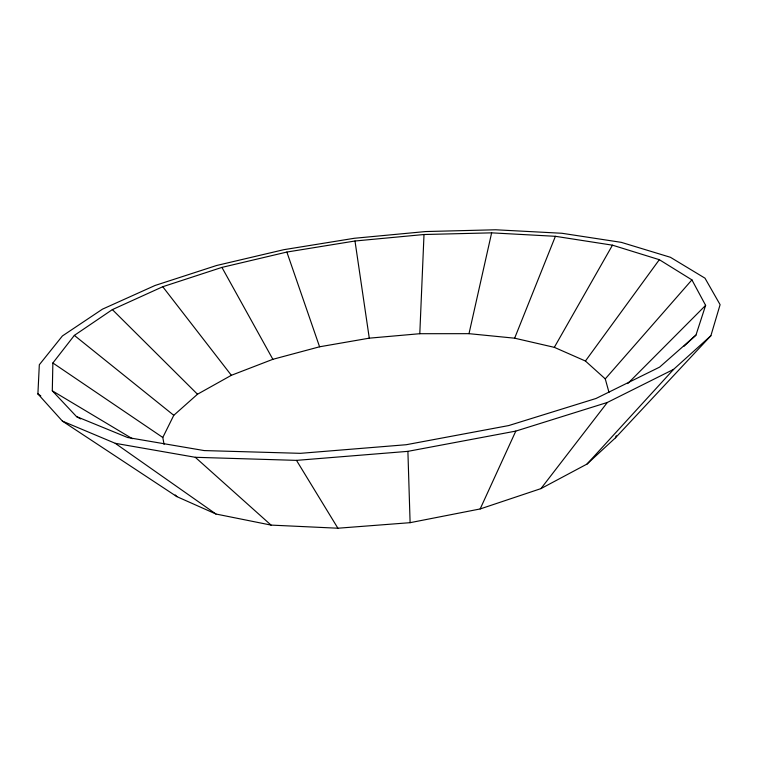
<?xml version="1.0" encoding="UTF-8"?>
<svg xmlns="http://www.w3.org/2000/svg" width="758" height="758" viewBox="0 0 758 758"><rect width="100%" height="100%" fill="white"/><g stroke="black" fill="none" stroke-linecap="round" stroke-linejoin="round"><path stroke-width="1.14" d="M80.623 418.899L76.511 416.587L52.302 390.806L52.87 362.987L74.35 335.387L112.364 309.605L162.752 286.723L221.933 267.394L286.865 252.054L354.99 241.006L424.006 234.516L491.639 232.848L555.406 236.306L612.464 245.175L659.327 259.691L691.912 279.882L705.622 305.36L695.967 335.093L683.877 346.378M164.069 444.377L162.799 437.48L173.781 415.308L197.487 394.236L231.361 375.305L272.861 359.311L319.582 346.794L369.279 338.163L419.799 333.709L424.006 234.516M37.9 393.923L39.321 364.75L62.402 335.955L102.444 309.169L155.068 285.472L216.561 265.508L283.833 249.685L354.308 238.277L425.683 231.55L495.685 229.778L561.867 233.265L621.295 242.352L670.432 257.294L704.987 278.177L720.1 304.669L710.881 335.737L615.449 437.821L587.033 464.048L540.947 488.616L480.165 508.95L410.106 522.679L337.897 528.222L271.051 525.095L215.954 514.019L176.86 496.623L62.393 421.107L37.9 393.923L40.818 395.932M419.799 333.709L469.003 333.672L491.639 232.848M615.449 437.821L616.292 435.698M469.003 333.672L514.644 338.191L555.406 236.306M480.165 508.95L515.81 431.094L607.347 402.46L673.597 369.364L710.881 335.737M514.644 338.191L554.325 347.344L612.464 245.175M554.325 347.344L585.432 361.026L659.327 259.691M540.947 488.616L607.347 402.46M608.987 392.36L605.263 378.886L691.912 279.882M587.033 464.048L673.597 369.364M627.738 383.576L705.622 305.36M695.967 335.093L659.631 367.109L596.015 398.481L508.741 425.56L406.231 444.719L300.471 453.331L204.158 450.574L127.562 437.499L76.511 416.587M62.393 421.107L115.225 443.307L195.28 457.292L296.492 460.371L407.899 451.351L515.81 431.094M52.302 390.806L132.356 438.711M52.87 362.987L162.799 437.48M115.225 443.307L215.954 514.019M74.35 335.387L173.781 415.308M195.28 457.292L271.051 525.095M585.432 361.026L605.263 378.886M112.364 309.605L197.487 394.236M175.221 494.955L176.86 496.623M162.752 286.723L231.361 375.305M296.492 460.371L337.897 528.222M221.933 267.394L272.861 359.311M286.865 252.054L319.582 346.794M354.99 241.006L369.279 338.163M407.899 451.351L410.106 522.679"/></g></svg>
